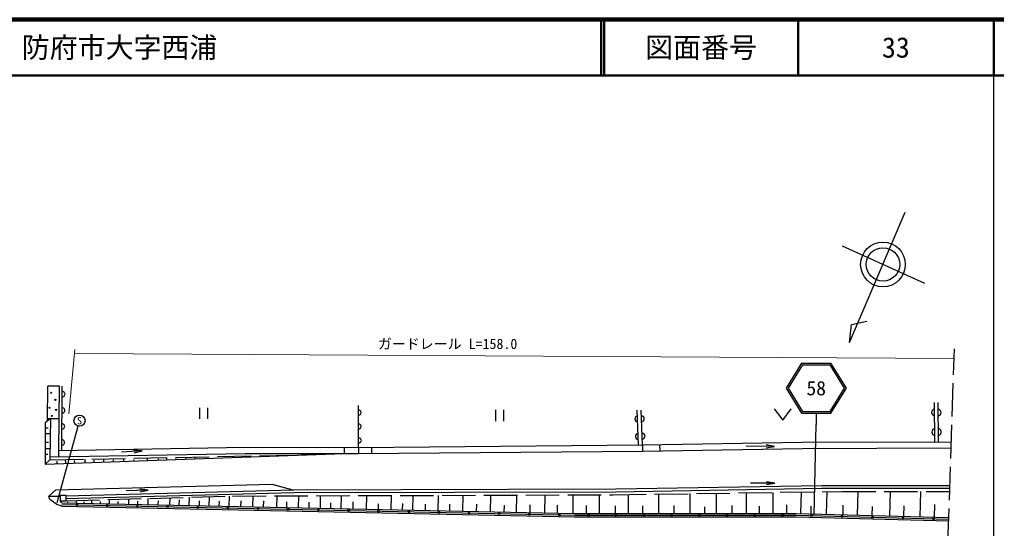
# Model space of a CAD drawing. Units: millimetres, scale not verified. Extents: x 40000 to 680000, y 20000 to 380000.
# Drawn here: x 404620 to 579500, y 288838 to 380000 of the extents above; entities that cross this region are included whole.
import ezdxf
from ezdxf.enums import TextEntityAlignment as Align

# ---------------------------------------------------------------- set-up
doc = ezdxf.new("R2010")
doc.units = ezdxf.units.MM
doc.header["$LTSCALE"] = 1000
doc.linetypes.add('DASHED', pattern=[7.5, 6, -1.5])
for name, color, linetype, lineweight in [('M-BGD', 7, 'Continuous', 25), ('M-BGD-EXST', 7, 'Continuous', 25), ('M-BMK-SRVR', 3, 'Continuous', 25), ('M-STR-HTXT', 7, 'Continuous', 13), ('M-STR-STRC', 7, 'Continuous', 25), ('M-TTL', 2, 'Continuous', 140), ('M-TTL-BAND', 7, 'Continuous', 25), ('M-TTL-LINE', 7, 'Continuous', 50)]:
    doc.layers.add(name, color=color, linetype=linetype, lineweight=lineweight)
doc.layers.add('M-TTL-TXT', color=7, linetype='Continuous')
doc.styles.add('ＭＳ ゴシック', font='')
doc.styles.get('ＭＳ ゴシック').set_extended_font_data('MS Gothic')

# ---------------------------------------------------------------- blocks, each defined once
blk = doc.blocks.new('open_arrow')
at = {"color": 0, "linetype": 'Continuous', "lineweight": -2}
blk.add_lwpolyline([(7.5, 1.25), (0, 0), (7.5, -1.25)], dxfattribs=at)

msp = doc.modelspace()

# ---------------------------------------------------------------- linework, layer by layer
at = {"layer": 'M-BGD', "linetype": 'DASHED'}
for p, q in [((570819, 286390), (571982, 321003)), ((410070, 301131), (456108, 302021)), ((412913, 293793), (442748, 294652)), ((442748, 294652), (510801, 294865)), ((510801, 294865), (551889, 295483)), ((551889, 295483), (571123, 295449))]:
    msp.add_line(p, q, dxfattribs=at)
at = {"layer": 'M-BGD'}
for p, q in [((409624, 308116), (409683, 314345)), ((411773, 314325), (409683, 314345)), ((411664, 302790), (411773, 314325)), ((412164, 302786), (412273, 314321)), ((568442, 304361), (568382, 311378)), ((569142, 304357), (569082, 311384)), ((465315, 303349), (465295, 310856)), ((515430, 303782), (515207, 310013)), ((516129, 303807), (515907, 310038)), ((410146, 308558), (409218, 307772)), ((409628, 308563), (411718, 308543)), ((410146, 308558), (410070, 301131)), ((409218, 307772), (409236, 300383)), ((409221, 306844), (409726, 306846)), ((409223, 305839), (410118, 305841)), ((409227, 304311), (409777, 304312)), ((544739, 304276), (571423, 304364)), ((409230, 303143), (410091, 303145)), ((411664, 302790), (445006, 303375)), ((411683, 301690), (411664, 302790)), ((445006, 303375), (465309, 303349)), ((462728, 303352), (462727, 302252)), ((465309, 303349), (516129, 303807)), ((465315, 303349), (465313, 302249)), ((465313, 302249), (516143, 302707)), ((467636, 303370), (467635, 302270)), ((516129, 303807), (544739, 304276)), ((516137, 303807), (516155, 302707)), ((516143, 302707), (544750, 303176)), ((519197, 303857), (519215, 302757)), ((544750, 303176), (571386, 303264)), ((409232, 302164), (409674, 302165)), ((409236, 300383), (462727, 302252)), ((409236, 300383), (410070, 301131)), ((410075, 301662), (445015, 302275)), ((411382, 300458), (411366, 300920)), ((412884, 300510), (412860, 301185)), ((414490, 300566), (414475, 301006)), ((416386, 300632), (416364, 301252)), ((417984, 300688), (417970, 301083)), ((419726, 300749), (419706, 301317)), ((421452, 300810), (421440, 301160)), ((423279, 300873), (423261, 301386)), ((425119, 300938), (425110, 301203)), ((427525, 301022), (427509, 301468)), ((429530, 301092), (429523, 301296)), ((430991, 301143), (430977, 301535)), ((432654, 301201), (432649, 301352)), ((434424, 301263), (434412, 301601)), ((436037, 301319), (436032, 301477)), ((445015, 302275), (465313, 302249)), ((409894, 294631), (411125, 295759)), ((411125, 295759), (449802, 296758)), ((412913, 294709), (453721, 295757)), ((449802, 296758), (453527, 295752)), ((453721, 295757), (511344, 295913)), ((511344, 295913), (548227, 296551)), ((511349, 295413), (548232, 296051)), ((548227, 296551), (571161, 296562)), ((548232, 296051), (571144, 296062)), ((410026, 294007), (409894, 294631)), ((409894, 294631), (411913, 294621)), ((411280, 293154), (410026, 294007)), ((411913, 294793), (411913, 293793)), ((411913, 294793), (412913, 294793)), ((412913, 294209), (453728, 295257)), ((412913, 294793), (412913, 293793)), ((414823, 293377), (414832, 293848)), ((417553, 293320), (417565, 293927)), ((420717, 293253), (420733, 294018)), ((424166, 293181), (424186, 294117)), ((427646, 293109), (427669, 294218)), ((429456, 293071), (429472, 293818)), ((431531, 293027), (431559, 294330)), ((433213, 292992), (433233, 293964)), ((434989, 292955), (435020, 294429)), ((438569, 292880), (438604, 294533)), ((442174, 292805), (442212, 294637)), ((446396, 292717), (446436, 294664)), ((450693, 292627), (450736, 294677)), ((453728, 295257), (511349, 295413)), ((454569, 292546), (454614, 294689)), ((458470, 292465), (458517, 294701)), ((462221, 292386), (462270, 294713)), ((466751, 292292), (466802, 294727)), ((471123, 292200), (471176, 294741)), ((475018, 292119), (475073, 294753)), ((479533, 292024), (479590, 294767)), ((483962, 291932), (484022, 294781)), ((488907, 291829), (488969, 294796)), ((493559, 291731), (493623, 294811)), ((498641, 291625), (498708, 294827)), ((503706, 291513), (503706, 294842)), ((508467, 291513), (508467, 294857)), ((513625, 291513), (513625, 294907)), ((519055, 291513), (519055, 294989)), ((524696, 291512), (524696, 295074)), ((529403, 291512), (529403, 295145)), ((534770, 291512), (534770, 295225)), ((539519, 291511), (539520, 295297)), ((544477, 291490), (544577, 295373)), ((549099, 291371), (549204, 295442)), ((554632, 291228), (554742, 295478)), ((560413, 291079), (560526, 295468)), ((565846, 290938), (565963, 295458)), ((412198, 292831), (411280, 293154)), ((411913, 293793), (412913, 293793)), ((412210, 293431), (411913, 293793)), ((412198, 292831), (503985, 290913)), ((412204, 293131), (503988, 291213)), ((413282, 293409), (413287, 293638)), ((416167, 293348), (416173, 293612)), ((419094, 293287), (419101, 293647)), ((422278, 293221), (422288, 293698)), ((425804, 293147), (425817, 293758)), ((436834, 292917), (436852, 293775)), ((440383, 292842), (440401, 293701)), ((444251, 292762), (444272, 293763)), ((448303, 292677), (448325, 293772)), ((452472, 292590), (452494, 293620)), ((456460, 292507), (456481, 293531)), ((460316, 292426), (460337, 293441)), ((464319, 292342), (464345, 293584)), ((468888, 292247), (468908, 293246)), ((473197, 292157), (473222, 293326)), ((477291, 292071), (477314, 293182)), ((481643, 291980), (481669, 293200)), ((486433, 291880), (486461, 293200)), ((491398, 291777), (491425, 293036)), ((495999, 291680), (496028, 293079)), ((500910, 291578), (500940, 293019)), ((506110, 291513), (506111, 292942)), ((511289, 291513), (511289, 292873)), ((516196, 291513), (516196, 292904)), ((521776, 291512), (521776, 292941)), ((527316, 291512), (527316, 292735)), ((532202, 291512), (532202, 292967)), ((537098, 291511), (537098, 292855)), ((541993, 291511), (541993, 293078)), ((546308, 291443), (546343, 292809)), ((552030, 291295), (552075, 293041)), ((557238, 291161), (557280, 292771)), ((562913, 291014), (562961, 292874)), ((568416, 290872), (568475, 293157)), ((503985, 290913), (543664, 290911)), ((503988, 291213), (543668, 291211)), ((543664, 290911), (570947, 290206)), ((543668, 291211), (570955, 290506))]:
    msp.add_line(p, q, dxfattribs=at)
msp.add_lwpolyline([(412210, 293431), (503992, 291513), (543672, 291511), (570962, 290806)], dxfattribs=at)
for centre, radius in [((410270, 313150), 100), ((411030, 311888), 100), ((409999, 310458), 100), ((411146, 310097), 100), ((410386, 309002), 100), ((414903, 293075), 150), ((420303, 292962), 150), ((425702, 292849), 150), ((431101, 292736), 150), ((436500, 292624), 150), ((441899, 292511), 150), ((447298, 292398), 150), ((452697, 292285), 150), ((458096, 292172), 150), ((463495, 292060), 150), ((468894, 291947), 150), ((474293, 291834), 150), ((479693, 291721), 150), ((485092, 291608), 150), ((490491, 291495), 150), ((495890, 291383), 150), ((501289, 291270), 150), ((506468, 291213), 150), ((511428, 291213), 150), ((516388, 291213), 150), ((521348, 291212), 150), ((526308, 291212), 150), ((531268, 291212), 150), ((536228, 291211), 150), ((541188, 291211), 150), ((546397, 291141), 150), ((551854, 291000), 150), ((557311, 290859), 150), ((562769, 290718), 150), ((568226, 290577), 150)]:
    msp.add_circle(centre, radius, dxfattribs=at)
for centre, radius, start, end in [((412278, 312879), 481, 267.19687, 91.71841), ((412251, 309995), 481, 267.19687, 91.71841), ((465375, 309605), 424, 259.81546, 100.47802), ((568489, 309624), 592, 99.42206, 261.55697), ((569004, 309626), 593, 279.50845, 81.47058), ((515283, 308456), 520, 94.24415, 269.85227), ((515942, 308479), 520, 274.24415, 89.85227), ((412224, 307111), 481, 267.19687, 91.71841), ((465381, 307103), 424, 259.81546, 100.47802), ((568519, 306116), 592, 99.42206, 261.55697), ((569034, 306113), 593, 279.50845, 81.47058), ((412197, 304227), 481, 267.19687, 91.71841), ((465388, 304600), 424, 259.81546, 100.47802), ((515394, 305340), 520, 94.24415, 269.85227), ((516054, 305364), 520, 274.24415, 89.85227)]:
    msp.add_arc(centre, radius, start, end, dxfattribs=at)
at = {"layer": 'M-BGD-EXST'}
for p, q in [((436815, 310449), (436815, 308449)), ((438315, 308449), (438315, 310449)), ((489818, 310068), (489818, 308068)), ((491318, 308068), (491318, 310068)), ((539731, 310263), (541231, 308263)), ((541231, 308263), (542731, 310263)), ((411374, 293466), (415091, 307179)), ((426598, 302720), (422863, 302527)), ((539780, 303544), (534687, 303553)), ((427655, 295674), (423687, 295596)), ((539831, 296974), (535477, 296940))]:
    msp.add_line(p, q, dxfattribs=at)
msp.add_circle((415353, 308144), 1000, dxfattribs=at)
at = {"layer": 'M-BMK-SRVR'}
for p, q in [((553203, 322146), (563187, 345486)), ((551889, 339439), (566602, 332758)), ((553203, 322146), (553540, 325383)), ((553540, 325383), (556322, 325950))]:
    msp.add_line(p, q, dxfattribs=at)
for radius in [4003, 2992]:
    msp.add_circle((559183, 336126), radius, dxfattribs=at)
at = {"layer": 'M-STR-HTXT'}
for p, q in [((414506, 320898), (413431, 309369)), ((571925, 319306), (414440, 320191))]:
    msp.add_line(p, q, dxfattribs=at)
at = {"layer": 'M-STR-STRC'}
for p, q in [((544599, 318464), (541835, 313964)), ((544599, 318464), (549871, 318464)), ((552635, 313964), (549871, 318464)), ((544767, 318164), (542187, 313964)), ((544767, 318164), (549703, 318164)), ((552283, 313964), (549703, 318164)), ((541835, 313964), (544599, 309464)), ((542187, 313964), (544767, 309764)), ((549703, 309764), (552283, 313964)), ((549871, 309464), (552635, 313964)), ((544767, 309764), (549703, 309764)), ((544599, 309464), (549871, 309464)), ((547235, 309464), (547235, 307464)), ((546868, 291281), (547235, 307464))]:
    msp.add_line(p, q, dxfattribs=at)
at = {"layer": 'M-TTL'}
msp.add_line((680000, 380000), (40000, 380000), dxfattribs=at)
at = {"layer": 'M-TTL-BAND'}
msp.add_line((579000, 20000), (579000, 370000), dxfattribs=at)
at = {"layer": 'M-TTL-LINE'}
for p, q in [((508747, 380000), (508747, 370000)), ((509247, 380000), (509247, 370000)), ((543997, 380000), (543997, 370000)), ((579000, 380000), (579000, 370000)), ((40000, 370000), (680000, 370000))]:
    msp.add_line(p, q, dxfattribs=at)

# ---------------------------------------------------------------- block references
at = {"layer": 'M-BGD-EXST', "xscale": 200, "yscale": 200}
for p, rotation in [((426598, 302720), 183), ((539780, 303544), 179.9), ((427655, 295674), 181.1), ((539831, 296974), 180.5)]:
    msp.add_blockref('open_arrow', p, dxfattribs=dict(at, rotation=rotation))

# ---------------------------------------------------------------- texts
at = {"layer": 'M-BGD-EXST', "style": 'ＭＳ ゴシック'}
msp.add_text('S', height=1320, dxfattribs=at).set_placement((415353, 308144), align=Align.MIDDLE_CENTER)
at = {"layer": 'M-STR-HTXT', "style": 'ＭＳ ゴシック'}
msp.add_text('ガードレール L=158.0', height=1833, dxfattribs=at).set_placement((468755, 320438), align=Align.BOTTOM_LEFT)
at = {"layer": 'M-STR-STRC', "style": 'ＭＳ ゴシック'}
msp.add_text('58', height=2566, dxfattribs=at).set_placement((547235, 313964), align=Align.MIDDLE_CENTER)
at = {"layer": 'M-TTL-TXT', "style": 'ＭＳ ゴシック'}
msp.add_text('防府市大字西浦', height=3666, dxfattribs=at).set_placement((405024, 375000), align=Align.MIDDLE_LEFT)
for s, p in [('図面番号', (526622, 375000)), ('33', (561497, 375000))]:
    msp.add_text(s, height=3666, dxfattribs=at).set_placement(p, align=Align.MIDDLE_CENTER)

doc.saveas('drawing.dxf')
